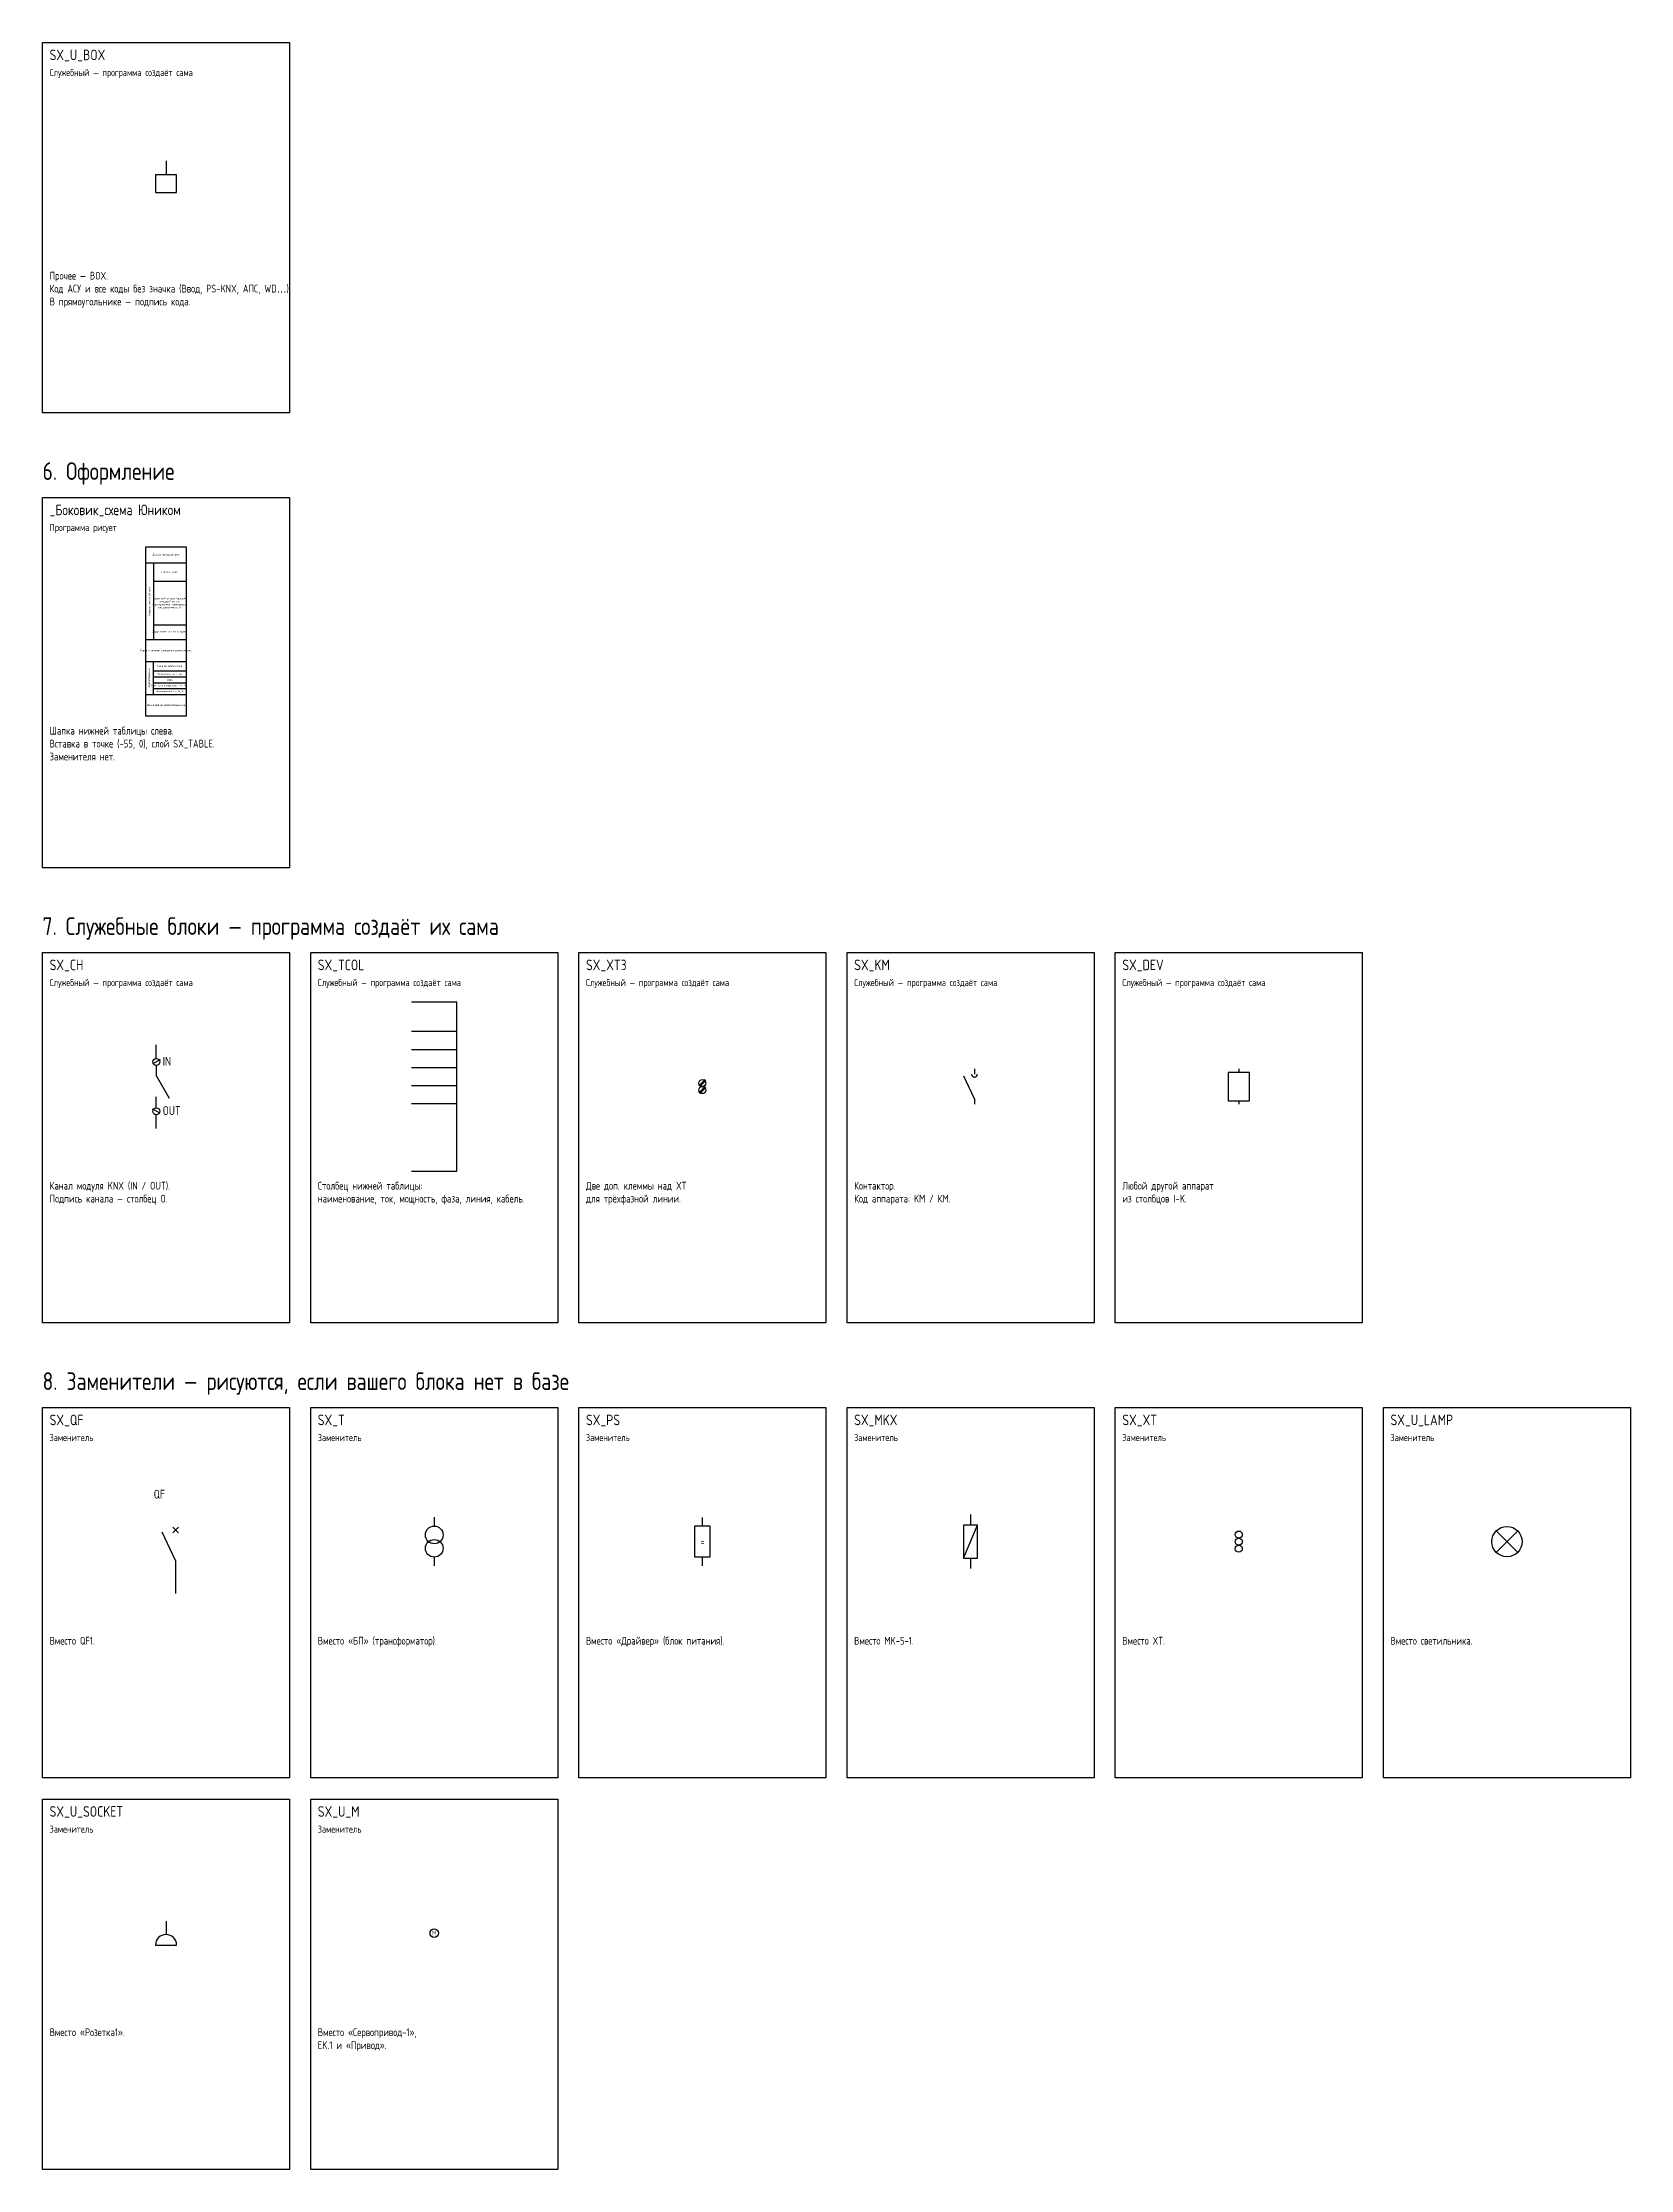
# Model space of a CAD drawing. Header units: millimetres. Extents: x 0 to 450, y -1280 to 0.
# Drawn here: x 0 to 450, y -1280 to -677 of the extents above; entities that cross this region are included whole.
import ezdxf
from ezdxf.enums import TextEntityAlignment as Align

# ---------------------------------------------------------------- set-up
doc = ezdxf.new("R2010")
doc.units = ezdxf.units.MM
for name, color, linetype in [('SX_LIB_BLOCKS', 7, 'Continuous'), ('SX_LIB_FRAME', 8, 'Continuous'), ('SX_LIB_TEXT', 7, 'Continuous')]:
    doc.layers.add(name, color=color, linetype=linetype)
doc.styles.add('SX_GOST', font='GOST2304A.ttf')
doc.styles.add('Unecom', font='GOST2304A.ttf', dxfattribs={"height": 2.5})

# ---------------------------------------------------------------- blocks, each defined once
blk = doc.blocks.new('SX_U_BOX')
for p, q in [((0, 6.5), (0, 2.5)), ((3, 2.5), (-3, 2.5)), ((-3, 2.5), (-3, -2.5)), ((3, -2.5), (3, 2.5)), ((-3, -2.5), (3, -2.5))]:
    blk.add_line(p, q)
at = {"style": 'SX_GOST'}
blk.add_attdef('CODE', text='', height=1.6, dxfattribs=at).set_placement((0, 0), align=Align.MIDDLE)
blk = doc.blocks.new('_Боковик_схема Юником')
at = {"color": 0, "lineweight": -2, "ltscale": 3}
blk.add_lwpolyline([(0, 232), (55, 232), (55, 0), (0, 0)], close=True, dxfattribs=at)
for points in [[(0, 210), (55, 210), (55, 125), (10.3, 125)], [(10.3, 210), (10.3, 105)], [(10.3, 185), (55, 185)], [(0, 105), (55, 105)], [(0, 75), (55, 75)], [(10, 75), (10, 30)], [(10, 62), (51.8, 62)], [(10, 62), (55, 62)], [(0, 30), (55, 30)], [(10, 54), (55, 54)], [(10, 46), (55, 46)], [(10, 38), (55, 38)]]:
    blk.add_lwpolyline(points, dxfattribs=at)
at = {"color": 0, "lineweight": -2, "char_height": 2.5, "attachment_point": 5, "style": 'Unecom'}
for s, insert, width in [('Данные питающей сети', (27.5, 221), 55), ('Сборные шины', (32.6, 197.5), 44.736), ('Защитный аппарат/вводной отходящей линии.\\PХарактеристика, номинальный ток, расцепитель, А.', (32.6, 155), 44.736), ('Оборудование автоматизации', (31, 115.7), 37.884), ('Марка и сечение проводника, длина участка', (27.5, 90), 55), ('Обозначение на плане', (32.5, 58), 45), ('Условное изображение', (32.5, 68.5), 45), ('Номинальная мощность, Рн, кВт', (32.5, 42), 45), ('Номинальный ток, Iн, А', (32.5, 34), 45), ('Фаза', (32.5, 50), 45), ('Наименование электроприемника', (27.5, 15), 55)]:
    blk.add_mtext(s, dxfattribs=dict(at, insert=insert, width=width))
at = {"color": 0, "lineweight": -2, "char_height": 2.5, "attachment_point": 5, "rotation": 90, "style": 'Unecom'}
for s, insert, width in [('Распределительный щит', (5.1, 157.5), 105), ('Электроприемник', (4.6, 52.5), 45)]:
    blk.add_mtext(s, dxfattribs=dict(at, insert=insert, width=width))
blk = doc.blocks.new('SX_CH')
for p, q in [((1.1, 19.4), (-1.1, 18.28)), ((0, 19.84), (0, 23.7)), ((0, 17.84), (0, 14.96)), ((0, 14.96), (3.69, 8.57)), ((0, 5.86), (0, 8.96)), ((1.1, 4.3), (-1.1, 5.42)), ((0, 0), (0, 3.86))]:
    blk.add_line(p, q)
for centre in [(0, 18.84), (0, 4.86)]:
    blk.add_circle(centre, 1)
at = {"style": 'SX_GOST'}
for s, p in [('IN', (1.82, 17.78)), ('OUT', (1.82, 3.8))]:
    blk.add_text(s, height=2.5, dxfattribs=at).set_placement(p)
blk.add_attdef('CH', text='', height=2.5, dxfattribs=at).set_placement((-0.6, 11.02), align=Align.RIGHT)
blk = doc.blocks.new('SX_TCOL')
for p, q in [((-10, 75), (10, 75)), ((10, 0), (10, 75)), ((-10, 62), (10, 62)), ((-10, 54), (10, 54)), ((-10, 46), (10, 46)), ((-10, 38), (10, 38)), ((-10, 30), (10, 30)), ((-10, 0), (10, 0))]:
    blk.add_line(p, q)
at = {"style": 'SX_GOST'}
for tag, p in [('CAB1', (-2.6, 90)), ('CAB2', (2.6, 90)), ('NAME2', (0, 15)), ('NAME3', (3.6, 15)), ('NAME1', (-3.6, 15))]:
    blk.add_attdef(tag, text='', height=2.5, rotation=90, dxfattribs=at).set_placement(p, align=Align.MIDDLE)
for tag, p in [('LINE', (0, 58)), ('PH', (0, 50)), ('POW', (0, 42)), ('CUR', (0, 34))]:
    blk.add_attdef(tag, text='', height=2.5, dxfattribs=at).set_placement(p, align=Align.MIDDLE)
blk = doc.blocks.new('SX_XT3')
at = {"color": 32, "true_color": 0xcd6928}
for p, q in [((0.7533, 4.0033), (-1.0033, 2.2467)), ((0.7533, 2.0033), (-1.0033, 0.2467)), ((1.0033, 3.7533), (-0.7533, 1.9967)), ((1.0033, 1.7533), (-0.7533, -0.0033))]:
    blk.add_line(p, q, dxfattribs=at)
for centre in [(0, 3), (0, 1)]:
    blk.add_circle(centre, 1, dxfattribs=at)
blk = doc.blocks.new('SX_KM')
for p, q in [((0, 0), (0, -1.5)), ((0, -8.5), (-3, -2)), ((0, -8.5), (0, -10))]:
    blk.add_line(p, q)
blk.add_arc((0, -1.5), 0.8, 180, 0)
at = {"style": 'SX_GOST'}
blk.add_attdef('N', (-9, -6), '', height=2.5, dxfattribs=at)
blk = doc.blocks.new('SX_DEV')
for p, q in [((0, 0), (0, -1)), ((3, -1), (-3, -1)), ((-3, -1), (-3, -9)), ((3, -9), (3, -1)), ((-3, -9), (3, -9)), ((0, -9), (0, -10))]:
    blk.add_line(p, q)
at = {"style": 'SX_GOST'}
blk.add_attdef('N', (-9, -6), '', height=2.2, dxfattribs=at)
blk = doc.blocks.new('SX_QF')
for p, q in [((-0.8, -37.1), (0.8, -35.5)), ((-0.8, -35.5), (0.8, -37.1)), ((0, -45), (-3.8, -36.9)), ((0, -45), (0, -54.3))]:
    blk.add_line(p, q)
at = {"style": 'SX_GOST'}
blk.add_text('QF', height=2.5, dxfattribs=at).set_placement((-6.2, -27.4))
for tag, p in [('P', (-6.6, -30.4)), ('N', (-3.2, -27.4)), ('MA', (-9.4, -36.1)), ('A', (-7.6, -33.3))]:
    blk.add_attdef(tag, p, '', height=2.5, dxfattribs=at)
blk = doc.blocks.new('SX_T')
for p, q in [((0, 0), (0, -2.5)), ((0, -11.3), (0, -13.8))]:
    blk.add_line(p, q)
for centre in [(0, -5), (0, -8.8)]:
    blk.add_circle(centre, 2.5)
at = {"style": 'SX_GOST'}
for tag, p in [('N', (-6.2, -5.5)), ('W', (-10.3, -9.1)), ('V', (-8.8, -12.9))]:
    blk.add_attdef(tag, p, '', height=2.5, dxfattribs=at)
blk = doc.blocks.new('SX_PS')
for p, q in [((0, 11.2), (0, 13.7)), ((2.2, 11.2), (-2.2, 11.2)), ((-2.2, 11.2), (-2.2, 2.5)), ((2.2, 2.5), (2.2, 11.2)), ((-2.2, 2.5), (2.2, 2.5)), ((0, 0), (0, 2.5))]:
    blk.add_line(p, q)
at = {"style": 'SX_GOST'}
blk.add_text('=', height=2, dxfattribs=at).set_placement((0, 6.85), align=Align.MIDDLE)
blk.add_attdef('N', (-4.8, 8.3), '', height=2.5, dxfattribs=at)
blk = doc.blocks.new('SX_MKX')
for p, q in [((0, 0), (0, -3)), ((2, -3), (-2, -3)), ((-2, -3), (-2, -12.3)), ((-2, -12.3), (2, -3)), ((2, -12.3), (2, -3)), ((-2, -12.3), (2, -12.3)), ((0, -12.3), (0, -15.3))]:
    blk.add_line(p, q)
at = {"style": 'SX_GOST'}
blk.add_attdef('N', (3, -8.8), '', height=2.5, dxfattribs=at)
blk = doc.blocks.new('SX_XT')
at = {"color": 30}
blk.add_circle((0, -1), 1, dxfattribs=at)
at = {"color": 5}
blk.add_circle((0, -3), 1, dxfattribs=at)
at = {"color": 3}
blk.add_circle((0, -5), 1, dxfattribs=at)
at = {"style": 'SX_GOST'}
blk.add_attdef('N', (1.7, 0.1), '', height=2.5, dxfattribs=at)
blk = doc.blocks.new('SX_U_LAMP')
for p, q in [((-2.9, -2.9), (2.9, 2.9)), ((-2.9, 2.9), (2.9, -2.9))]:
    blk.add_line(p, q)
blk.add_circle((0, 0), 4.3)
blk = doc.blocks.new('SX_U_SOCKET')
for p, q in [((0, 0), (0, -3.8)), ((-3, -6.77), (3, -6.77))]:
    blk.add_line(p, q)
blk.add_arc((0, -6.77), 3, 0, 180)
blk = doc.blocks.new('SX_U_M')
blk.add_circle((0, 0), 1.2)
at = {"style": 'SX_GOST'}
blk.add_text('M', height=1.2, dxfattribs=at).set_placement((0, 0), align=Align.MIDDLE)

msp = doc.modelspace()

# ---------------------------------------------------------------- linework, layer by layer
at = {"layer": 'SX_LIB_FRAME', "color": 5}
for points in [[(0, -677), (70, -677), (70, -782), (0, -782)], [(0, -935), (70, -935), (70, -1040), (0, -1040)], [(76, -935), (146, -935), (146, -1040), (76, -1040)], [(152, -935), (222, -935), (222, -1040), (152, -1040)], [(228, -935), (298, -935), (298, -1040), (228, -1040)], [(304, -935), (374, -935), (374, -1040), (304, -1040)]]:
    msp.add_lwpolyline(points, close=True, dxfattribs=at)
at = {"layer": 'SX_LIB_FRAME', "color": 3}
msp.add_lwpolyline([(0, -806), (70, -806), (70, -911), (0, -911)], close=True, dxfattribs=at)
at = {"layer": 'SX_LIB_FRAME', "color": 30}
for points in [[(0, -1064), (70, -1064), (70, -1169), (0, -1169)], [(76, -1064), (146, -1064), (146, -1169), (76, -1169)], [(152, -1064), (222, -1064), (222, -1169), (152, -1169)], [(228, -1064), (298, -1064), (298, -1169), (228, -1169)], [(304, -1064), (374, -1064), (374, -1169), (304, -1169)], [(380, -1064), (450, -1064), (450, -1169), (380, -1169)], [(0, -1175), (70, -1175), (70, -1280), (0, -1280)], [(76, -1175), (146, -1175), (146, -1280), (76, -1280)]]:
    msp.add_lwpolyline(points, close=True, dxfattribs=at)

# ---------------------------------------------------------------- block references
at = {"layer": 'SX_LIB_BLOCKS'}
for name, p in [('SX_U_BOX', (35, -717)), ('SX_CH', (32.23, -984.85)), ('SX_KM', (264.1, -968)), ('SX_DEV', (339, -968)), ('SX_XT3', (187, -975)), ('SX_QF', (37.7, -1062.4)), ('SX_T', (111, -1095.1)), ('SX_PS', (187, -1108.85)), ('SX_MKX', (263, -1094.35)), ('SX_XT', (339, -1099)), ('SX_U_LAMP', (415, -1102)), ('SX_U_SOCKET', (35, -1209.62)), ('SX_U_M', (111, -1213))]:
    msp.add_blockref(name, p, dxfattribs=at)
for name, p, xscale, yscale, zscale in [('_Боковик_схема Юником', (29.31, -868), 0.2068965517241379, 0.2068965517241379, 0.2068965517241379), ('SX_TCOL', (111, -997), 0.64, 0.64, 0.64)]:
    msp.add_blockref(name, p, dxfattribs=dict(at, xscale=xscale, yscale=yscale, zscale=zscale))

# ---------------------------------------------------------------- texts
at = {"layer": 'SX_LIB_TEXT', "attachment_point": 1, "style": 'SX_GOST'}
for s, insert, char_height, width in [('SX_U_BOX', (2, -679), 3, 66), ('Прочее — BOX.\\PКод АСУ и все коды без значка (Ввод, PS-KNX, АПС, WD…).\\PВ прямоугольнике — подпись кода.', (2, -742), 2.2, 66), ('6. Оформление', (0, -796), 5, 440), ('_Боковик_схема Юником', (2, -808), 3, 66), ('Шапка нижней таблицы слева.\\PВставка в точке (-55, 0), слой SX_TABLE.\\PЗаменителя нет.', (2, -871), 2.2, 66), ('7. Служебные блоки — программа создаёт их сама', (0, -925), 5, 440), ('SX_CH', (2, -937), 3, 66), ('SX_TCOL', (78, -937), 3, 66), ('SX_XT3', (154, -937), 3, 66), ('SX_KM', (230, -937), 3, 66), ('SX_DEV', (306, -937), 3, 66), ('Канал модуля KNX (IN / OUT).\\PПодпись канала — столбец O.', (2, -1000), 2.2, 66), ('Столбец нижней таблицы:\\Pнаименование, ток, мощность, фаза, линия, кабель.', (78, -1000), 2.2, 66), ('Две доп. клеммы над XT\\Pдля трёхфазной линии.', (154, -1000), 2.2, 66), ('Контактор.\\PКод аппарата: KM / КМ.', (230, -1000), 2.2, 66), ('Любой другой аппарат\\Pиз столбцов I–K.', (306, -1000), 2.2, 66), ('8. Заменители — рисуются, если вашего блока нет в базе', (0, -1054), 5, 440), ('SX_QF', (2, -1066), 3, 66), ('SX_T', (78, -1066), 3, 66), ('SX_PS', (154, -1066), 3, 66), ('SX_MKX', (230, -1066), 3, 66), ('SX_XT', (306, -1066), 3, 66), ('SX_U_LAMP', (382, -1066), 3, 66), ('Вместо QF1.', (2, -1129), 2.2, 66), ('Вместо «БП» (трансформатор).', (78, -1129), 2.2, 66), ('Вместо «Драйвер» (блок питания).', (154, -1129), 2.2, 66), ('Вместо MK-5-1.', (230, -1129), 2.2, 66), ('Вместо XT.', (306, -1129), 2.2, 66), ('Вместо светильника.', (382, -1129), 2.2, 66), ('SX_U_SOCKET', (2, -1177), 3, 66), ('SX_U_M', (78, -1177), 3, 66), ('Вместо «Розетка1».', (2, -1240), 2.2, 66), ('Вместо «Сервопривод-1»,\\PEK.1 и «Привод».', (78, -1240), 2.2, 66)]:
    msp.add_mtext(s, dxfattribs=dict(at, insert=insert, char_height=char_height, width=width))
at = {"layer": 'SX_LIB_TEXT', "color": 5, "char_height": 2, "width": 66, "attachment_point": 1, "style": 'SX_GOST'}
for insert in [(2, -684.5), (2, -942.5), (78, -942.5), (154, -942.5), (230, -942.5), (306, -942.5)]:
    msp.add_mtext('Служебный — программа создаёт сама', dxfattribs=dict(at, insert=insert))
at = {"layer": 'SX_LIB_TEXT', "color": 3, "insert": (2, -813.5), "char_height": 2, "width": 66, "attachment_point": 1, "style": 'SX_GOST'}
msp.add_mtext('Программа рисует', dxfattribs=at)
at = {"layer": 'SX_LIB_TEXT', "color": 30, "char_height": 2, "width": 66, "attachment_point": 1, "style": 'SX_GOST'}
for insert in [(2, -1071.5), (78, -1071.5), (154, -1071.5), (230, -1071.5), (306, -1071.5), (382, -1071.5), (2, -1182.5), (78, -1182.5)]:
    msp.add_mtext('Заменитель', dxfattribs=dict(at, insert=insert))

doc.saveas('drawing.dxf')
